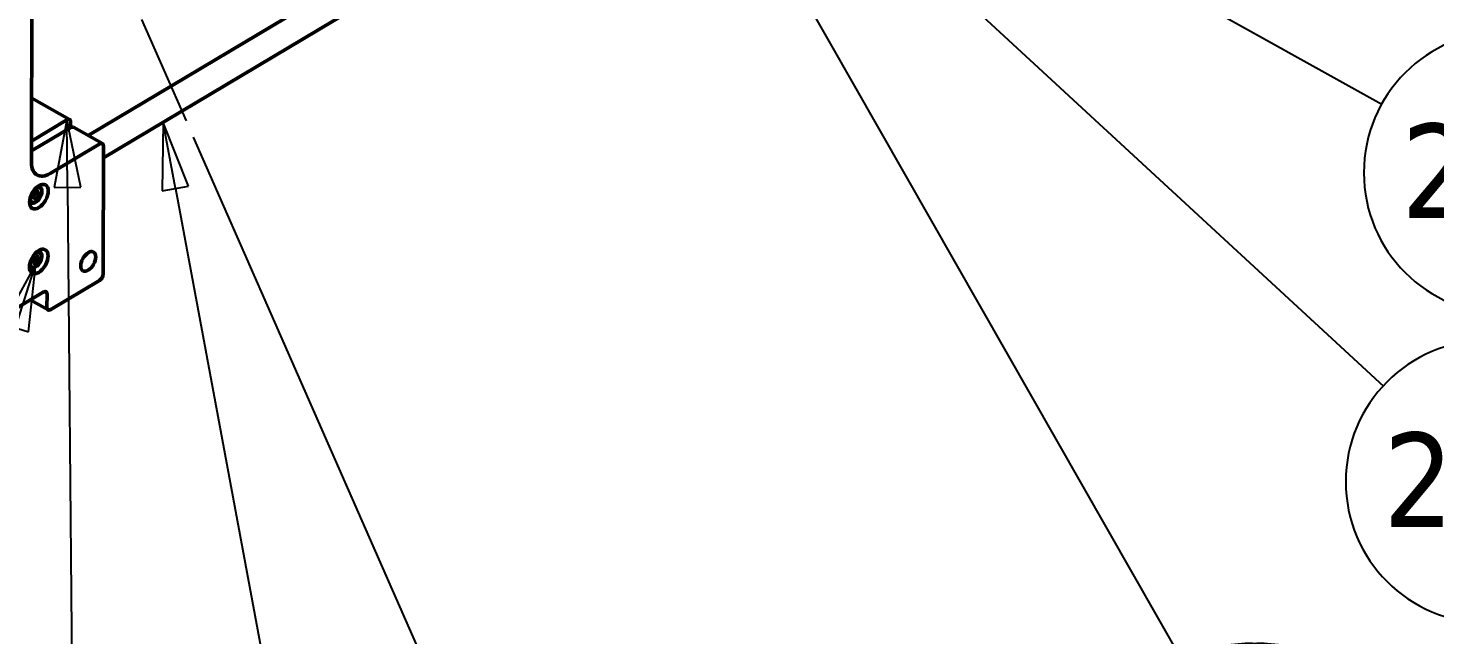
# Model space of a CAD drawing. Header units: millimetres. Extents: x -1901 to 2520, y -3919 to 1782.
# Drawn here: x 1879.3 to 2193.1, y 1203.1 to 1338.4 of the extents above; entities that cross this region are included whole.
import ezdxf

# ---------------------------------------------------------------- set-up
doc = ezdxf.new("R2010")
doc.units = ezdxf.units.MM
doc.header["$LTSCALE"] = 6
doc.layers.add('Symbol (ISO)', color=7, linetype='Continuous', lineweight=25)
doc.layers.add('Visible (ISO)', color=7, linetype='Continuous', lineweight=50)
doc.styles.add('Note Text (ISO)', font='tahoma.ttf')

# ---------------------------------------------------------------- blocks, each defined once
blk = doc.blocks.new('Balloon5')
at = {"layer": 'Symbol (ISO)'}
blk.add_line((343.692, 231.277), (363.546, 220.24), dxfattribs=at)
blk.add_arc((368.129, 217.693), 5.25, 90, 270, dxfattribs=at)
at = {"layer": 'Symbol (ISO)', "insert": (369.522, 217.729), "char_height": 3.5, "attachment_point": 5, "style": 'Note Text (ISO)'}
blk.add_mtext('2000', dxfattribs=at)
blk = doc.blocks.new('Balloon6')
at = {"layer": 'Symbol (ISO)'}
blk.add_line((342.714, 229.037), (363.606, 209.763), dxfattribs=at)
blk.add_arc((367.454, 206.214), 5.25, 90, 270, dxfattribs=at)
at = {"layer": 'Symbol (ISO)', "insert": (368.85, 206.253), "char_height": 3.5, "attachment_point": 5, "style": 'Note Text (ISO)'}
blk.add_mtext('2018', dxfattribs=at)
blk = doc.blocks.new('Balloon9')
at = {"layer": 'Symbol (ISO)'}
for p, q in [((313.517, 214.311), (312.28, 212.081)), ((312.757, 211.929), (313.517, 214.311)), ((313.233, 211.777), (313.517, 214.311)), ((312.757, 211.929), (298.064, 165.876)), ((312.28, 212.081), (313.233, 211.777)), ((269.898, 166.138), (267.111, 166.138)), ((283.185, 166.138), (280.398, 166.138)), ((296.472, 166.138), (293.685, 166.138)), ((269.898, 155.638), (267.111, 155.638)), ((283.185, 155.638), (280.398, 155.638)), ((296.472, 155.638), (293.685, 155.638))]:
    blk.add_line(p, q, dxfattribs=at)
at = {"layer": 'Symbol (ISO)', "flags": 128}
blk.add_lwpolyline([(313.233, 211.777), (313.517, 214.311)], dxfattribs=at)
at = {"layer": 'Symbol (ISO)'}
for centre, start, end in [((267.111, 160.888), 90, 270), ((269.898, 160.888), 270, 90), ((280.398, 160.888), 90, 270), ((283.185, 160.888), 270, 90), ((293.685, 160.888), 90, 270), ((296.472, 160.888), 270, 90)]:
    blk.add_arc(centre, 5.25, start, end, dxfattribs=at)
blk.add_solid([(313.233, 211.777), (313.517, 214.311), (312.28, 212.081), (313.233, 211.777)], dxfattribs=at)
at = {"layer": 'Symbol (ISO)', "char_height": 3.5, "attachment_point": 5, "style": 'Note Text (ISO)'}
for s, insert in [('2001', (268.504, 160.925)), ('2002', (281.791, 160.925)), ('2019', (295.079, 160.925))]:
    blk.add_mtext(s, dxfattribs=dict(at, insert=insert))
blk = doc.blocks.new('Balloon17')
at = {"layer": 'Symbol (ISO)'}
for p, q in [((314.666, 219.652), (314.188, 217.148)), ((314.688, 217.153), (314.666, 219.652)), ((315.188, 217.157), (314.666, 219.652)), ((314.188, 217.148), (315.188, 217.157)), ((314.688, 217.153), (315.153, 165.495))]:
    blk.add_line(p, q, dxfattribs=at)
at = {"layer": 'Symbol (ISO)', "flags": 128}
blk.add_lwpolyline([(315.188, 217.157), (314.666, 219.652)], dxfattribs=at)
at = {"layer": 'Symbol (ISO)'}
blk.add_solid([(315.188, 217.157), (314.666, 219.652), (314.188, 217.148), (315.188, 217.157)], dxfattribs=at)
blk = doc.blocks.new('Balloon18')
at = {"layer": 'Symbol (ISO)'}
for p, q in [((318.243, 219.563), (318.209, 217.014)), ((318.701, 217.105), (318.243, 219.563)), ((319.192, 217.197), (318.243, 219.563)), ((318.209, 217.014), (319.192, 217.197)), ((318.701, 217.105), (328.404, 165.054))]:
    blk.add_line(p, q, dxfattribs=at)
at = {"layer": 'Symbol (ISO)', "flags": 128}
blk.add_lwpolyline([(319.192, 217.197), (318.243, 219.563)], dxfattribs=at)
at = {"layer": 'Symbol (ISO)'}
blk.add_solid([(319.192, 217.197), (318.243, 219.563), (318.209, 217.014), (319.192, 217.197)], dxfattribs=at)
blk = doc.blocks.new('Balloon19')
at = {"layer": 'Symbol (ISO)'}
for p, q in [((317.439, 223.383), (319.095, 219.62)), ((319.363, 219.01), (343.265, 164.685))]:
    blk.add_line(p, q, dxfattribs=at)
blk = doc.blocks.new('Balloon27')
at = {"layer": 'Symbol (ISO)'}
for p, q in [((340.628, 226.725), (339.39, 228.897)), ((341.062, 226.973), (339.39, 228.897)), ((339.39, 228.897), (340.194, 226.478)), ((340.194, 226.478), (341.062, 226.973)), ((340.628, 226.725), (356.143, 199.517)), ((358.742, 200.208), (358.902, 200.208)), ((358.742, 189.708), (358.902, 189.708))]:
    blk.add_line(p, q, dxfattribs=at)
at = {"layer": 'Symbol (ISO)', "flags": 128}
blk.add_lwpolyline([(341.062, 226.973), (339.39, 228.897)], dxfattribs=at)
at = {"layer": 'Symbol (ISO)'}
for centre, start, end in [((358.742, 194.958), 90, 270), ((358.902, 194.958), 270, 90)]:
    blk.add_arc(centre, 5.25, start, end, dxfattribs=at)
blk.add_solid([(341.062, 226.973), (339.39, 228.897), (340.194, 226.478), (341.062, 226.973)], dxfattribs=at)
at = {"layer": 'Symbol (ISO)', "insert": (358.822, 194.995), "char_height": 3.5, "attachment_point": 5, "style": 'Note Text (ISO)'}
blk.add_mtext('009', dxfattribs=at)

msp = doc.modelspace()

# ---------------------------------------------------------------- linework, layer by layer
at = {"layer": 'Visible (ISO)'}
for p, q in [((1892.764, 1314.412), (2020.528, 1390.591)), ((1896.144, 1309.442), (2023.601, 1385.438)), ((1880.098, 1308.386), (1880.239, 1359.975)), ((1880.137, 1322.732), (1888.58, 1317.982)), ((1887.995, 1317.915), (1880.111, 1313.214)), ((1880.105, 1310.999), (1888.854, 1316.215)), ((1888.827, 1317.434), (1888.824, 1316.197)), ((1889.439, 1316.283), (1895.905, 1312.646)), ((1895.319, 1312.578), (1884.259, 1305.983)), ((1896.074, 1283.596), (1896.151, 1312.097)), ((1881.998, 1303.088), (1881.717, 1303.246)), ((1882.434, 1301.984), (1882.429, 1302.188)), ((1879.939, 1299.428), (1879.657, 1299.586)), ((1880.514, 1300.364), (1880.516, 1301.211)), ((1880.514, 1300.665), (1881.139, 1300.314)), ((1881.139, 1300.314), (1880.514, 1300.364)), ((1880.516, 1301.211), (1881.143, 1302.008)), ((1881.109, 1299.628), (1880.932, 1299.527)), ((1881.076, 1301.499), (1881.766, 1301.111)), ((1881.766, 1301.111), (1881.139, 1300.314)), ((1881.143, 1302.008), (1881.768, 1301.958)), ((1881.768, 1301.958), (1881.766, 1301.111)), ((1880.474, 1285.917), (1880.477, 1286.764)), ((1880.477, 1286.764), (1881.104, 1287.561)), ((1881.037, 1287.052), (1881.726, 1286.664)), ((1881.726, 1286.664), (1881.099, 1285.867)), ((1881.104, 1287.561), (1881.729, 1287.511)), ((1881.959, 1288.641), (1881.677, 1288.8)), ((1881.729, 1287.511), (1881.726, 1286.664)), ((1882.395, 1287.538), (1882.389, 1287.741)), ((1879.899, 1284.981), (1879.618, 1285.139)), ((1881.099, 1285.867), (1880.474, 1285.917)), ((1880.475, 1286.218), (1881.099, 1285.867)), ((1881.069, 1285.181), (1880.893, 1285.08)), ((1884.384, 1275.65), (1895.236, 1282.12)), ((1852.677, 1261.628), (1882.728, 1279.546)), ((1879.827, 1277.816), (1883.799, 1275.582)), ((1883.56, 1279.065), (1883.552, 1276.13))]:
    msp.add_line(p, q, dxfattribs=at)
for centre, major_axis, start_param, end_param in [((1887.992, 1316.936), (0.588, 1.046), 5.4913825, 7.0621789), ((1888.851, 1315.237), (0.588, 1.046), 0, 0.7789936), ((1895.316, 1311.6), (0.588, 1.046), 5.4913825, 7.0621789), ((1884.272, 1310.875), (-2.942, -5.229), 5.4913825, 7.0621789), ((1881.141, 1301.161), (-0.912, -1.621), 5.1876702, 10.5202931), ((1880.968, 1301.258), (1.03, 1.83), 5.5259738, 6.6096758), ((1880.968, 1301.258), (-1.03, -1.83), 5.9566948, 7.0403968), ((1881.101, 1286.714), (-0.912, -1.621), 5.1876702, 10.5202931), ((1880.929, 1286.811), (1.03, 1.83), 5.5259738, 6.6096758), ((1880.929, 1286.811), (-1.03, -1.83), 5.9566948, 7.0403968), ((1895.239, 1283.098), (-0.588, -1.046), 0.7789936, 2.3497899), ((1882.725, 1278.567), (0.588, 1.046), 5.4913825, 7.0621789), ((1884.387, 1276.628), (-0.588, -1.046), 5.4913825, 7.0621789)]:
    msp.add_ellipse(centre, major_axis=major_axis, ratio=0.5661916, start_param=start_param, end_param=end_param, dxfattribs=at)
for centre, major_axis in [((1881.744, 1300.821), (1.471, 2.615)), ((1881.705, 1286.375), (1.471, 2.615)), ((1892.747, 1286.374), (-1.177, -2.092))]:
    msp.add_ellipse(centre, major_axis=major_axis, ratio=0.5661916, dxfattribs=at)
for points, weights in [([(1880.515, 1300.838), (1880.706, 1301.202), (1881.076, 1301.499)], [1.03678495851, 1.13336578222, 1]), ([(1881.076, 1301.499), (1881.032, 1301.697), (1881.023, 1301.855)], [1, 1.05817443752, 1.072596407]), ([(1880.476, 1286.391), (1880.667, 1286.755), (1881.037, 1287.052)], [1.03678495851, 1.13336578222, 1]), ([(1881.037, 1287.052), (1880.993, 1287.25), (1880.983, 1287.408)], [1, 1.05817443752, 1.072596407])]:
    msp.add_rational_spline(points, weights, degree=2, dxfattribs=at)

# ---------------------------------------------------------------- block references
at = {"layer": 'Symbol (ISO)', "xscale": 6, "yscale": 6, "zscale": 6}
for name in ['Balloon5', 'Balloon6', 'Balloon27', 'Balloon19', 'Balloon17', 'Balloon18', 'Balloon9']:
    msp.add_blockref(name, (0, 0), dxfattribs=at)

doc.saveas('drawing.dxf')
